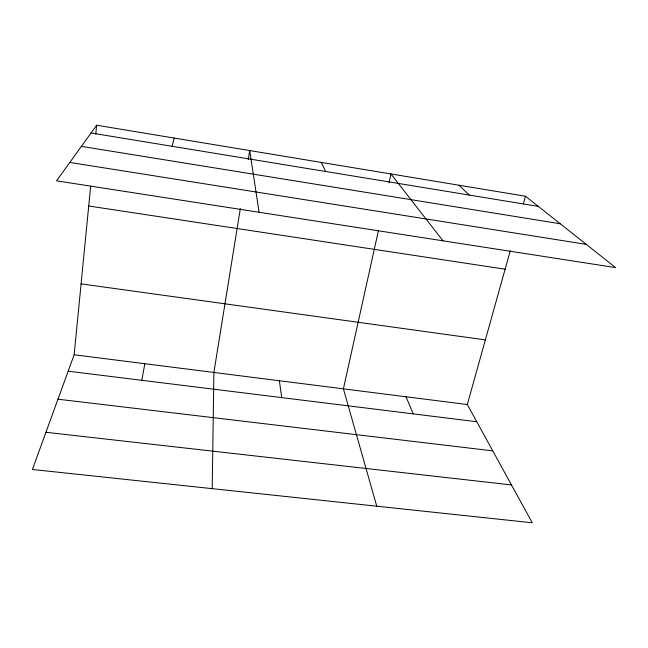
<?xml version="1.0" encoding="UTF-8"?>
<svg xmlns="http://www.w3.org/2000/svg" width="648" height="648" viewBox="0 0 648 648"><rect width="100%" height="100%" fill="white"/><g stroke="black" fill="none" stroke-linecap="round" stroke-linejoin="round"><path stroke-width="0.97" d="M212.212 488.649L213.889 372.454L240.359 208.535M510.276 250.727L467.313 404.53L532.275 522.782L32.4 469.476L74.147 354.764L90.671 186.049M95.75 134.193L96.633 125.218L525.496 196.239L615.6 267.608L56.546 180.833L96.633 125.218M248.273 159.562L249.723 150.571L259.087 212.269M141.799 380.303L144.844 363.714M378.4 230.745L343.408 388.849L376.755 506.201M389.019 182.777L390.963 173.964L443.005 240.821M172.125 146.294L174.174 138.056M523.325 204.023L525.496 196.239M45.935 432.289L511.483 484.931M57.972 399.2L492.764 450.87M68.17 371.191L476.766 421.743M74.147 354.764L467.313 404.53M81.089 283.873L485.368 339.908M88.719 205.991L505.108 269.212M69.798 162.437L586.262 244.369M81.381 146.367L560.261 223.779M91.036 132.978L538.326 206.404M459.043 185.239L469.209 195.056M321.214 162.413L325.636 171.493M406.045 396.779L413.238 413.878M279.377 380.741L281.726 397.613"/></g></svg>
